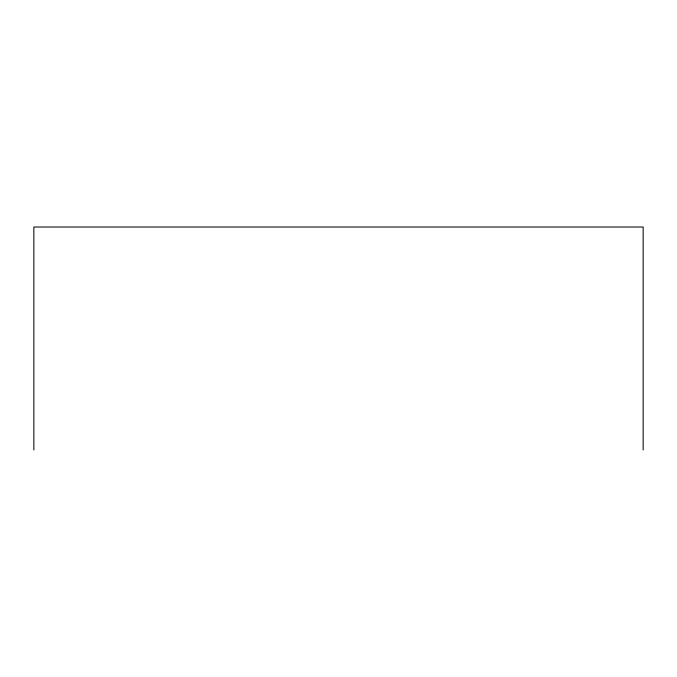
<?xml version="1.0" encoding="UTF-8"?>
<svg xmlns="http://www.w3.org/2000/svg" width="677" height="677" viewBox="0 0 677 677"><rect width="100%" height="100%" fill="white"/><g stroke="black" fill="none" stroke-linecap="round" stroke-linejoin="round"><path stroke-width="1.02" d="M643.15 449.977L643.15 227.023L33.85 227.023L33.85 449.977"/></g></svg>
